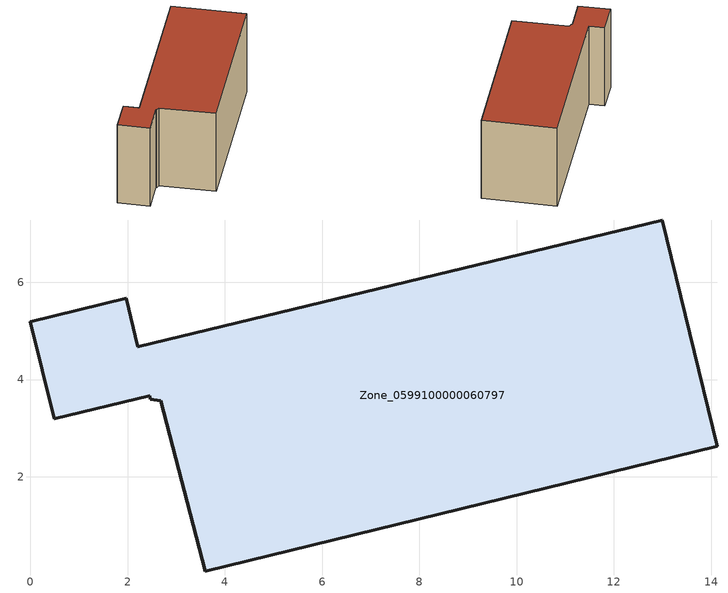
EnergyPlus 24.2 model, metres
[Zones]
Zone_0599100000060797
 floor ground (C_G): 14.12,2.63 3.6,0.06 2.68,3.57 2.47,3.6 2.45,3.67 0.49,3.19 0,5.19 1.97,5.67 2.21,4.67 12.99,7.28 z0
 wall outside (C_F): 0,5.19 0.49,3.19 2.45,3.67 2.47,3.6 2.68,3.57 3.6,0.06 14.12,2.63 12.99,7.28 2.21,4.67 1.97,5.67 0,5.19 z0:5.93
 roof outside (C_R): 14.12,2.63 12.99,7.28 2.21,4.67 1.97,5.67 0,5.19 0.49,3.19 2.45,3.67 2.47,3.6 2.68,3.57 3.6,0.06 z5.93
[BUILDING]
Pand.0599100000060797: North Axis=0; Terrain=City; Loads Convergence Tolerance Value=0.04; Temperature Convergence Tolerance Value=0.4; Solar Distribution=FullExterior; Maximum Number of Warmup Days=25; Minimum Number of Warmup Days=1
[Site:Location]
Rotterdam.The.Hague.AP_ZH_NLD Design_Conditions: Latitude=51.96; Longitude=4.45; Time Zone=1; Elevation=-4.5
[SITE:GROUNDTEMPERATURE:BUILDINGSURFACE]
18, 18, 18, 18, 18, 18, 18, 18, 18, 18, 18, 18
[MATERIAL] Thermal Absorptance=0.9; Solar Absorptance=0.7; Visible Absorptance=0.7
Name | Roughness | Thickness | Conductivity | Density | Specific Heat
G.TI.1975-1991 | MediumSmooth | 0.15 | 0.288461 | 540 | 1210
F.TI.1975-1991 | Rough | 0.3 | 0.230769 | 1920 | 840
R.TI.1975-1991 | MediumRough | 0.2 | 0.153846 | 1500 | 1000
[CONSTRUCTION]
C_G: G.TI.1975-1991
C_F: F.TI.1975-1991
C_R: R.TI.1975-1991
[ZONE]
Zone_0599100000060797: Type=1; Multiplier=1; Ceiling Height=Autocalculate; Volume=Autocalculate; Floor Area=autocalculate; Part of Total Floor Area=Yes
[ZONEINFILTRATION:DESIGNFLOWRATE]
Infil_Zone_0599100000060797: Zone or ZoneList or Space or SpaceList=Zone_0599100000060797; Schedule=AlwaysOn; Design Flow Rate Calculation Method=Flow/Area; Flow Rate per Floor Area=0.003; Constant Term Coefficient=1; Temperature Term Coefficient=0; Velocity Term Coefficient=0; Velocity Squared Term Coefficient=0
[HVACTEMPLATE:ZONE:IDEALLOADSAIRSYSTEM]
Zone_0599100000060797: Maximum Heating Supply Air Temperature=50; Minimum Cooling Supply Air Temperature=13; Maximum Heating Supply Air Humidity Ratio=0.0156; Minimum Cooling Supply Air Humidity Ratio=0.0077; Heating Limit=NoLimit; Cooling Limit=NoLimit; Dehumidification Control Type=ConstantSensibleHeatRatio; Cooling Sensible Heat Ratio=0.7; Dehumidification Setpoint=60; Humidification Control Type=None; Humidification Setpoint=30; Outdoor Air Method=None; Outdoor Air Flow Rate per Person=0.00944; Outdoor Air Flow Rate per Zone Floor Area=0; Outdoor Air Flow Rate per Zone=0; Demand Controlled Ventilation Type=None; Outdoor Air Economizer Type=NoEconomizer; Heat Recovery Type=None; Sensible Heat Recovery Effectiveness=0.7; Latent Heat Recovery Effectiveness=0.65
[ZONECONTROL:THERMOSTAT]
ThermostatControl_Zone_0599100000060797: Zone or ZoneList=Zone_0599100000060797; Control Type Schedule=DualSetpointControlType; Control 1=Thermostat_Zone_0599100000060797; Temperature Difference Between Cutout And Setpoint=0
[THERMOSTATSETPOINT:DUALSETPOINT]
Thermostat_Zone_0599100000060797: Heating Setpoint Temperature Schedule=HeatingSetpoint_Zone_0599100000060797; Cooling Setpoint Temperature Schedule=CoolingSetpoint_Zone_0599100000060797
[SCHEDULE:COMPACT]
HeatingSetpoint_Zone_0599100000060797: Through: 12/31, For: AllDays, Until: 24:00, 21
CoolingSetpoint_Zone_0599100000060797: Through: 12/31, For: AllDays, Until: 24:00, 24
DualSetpointControlType: Through: 12/31, For: AllDays, Until: 24:00, 4
AlwaysOn: Through: 12/31, For: AllDays, Until: 24:00, 1
